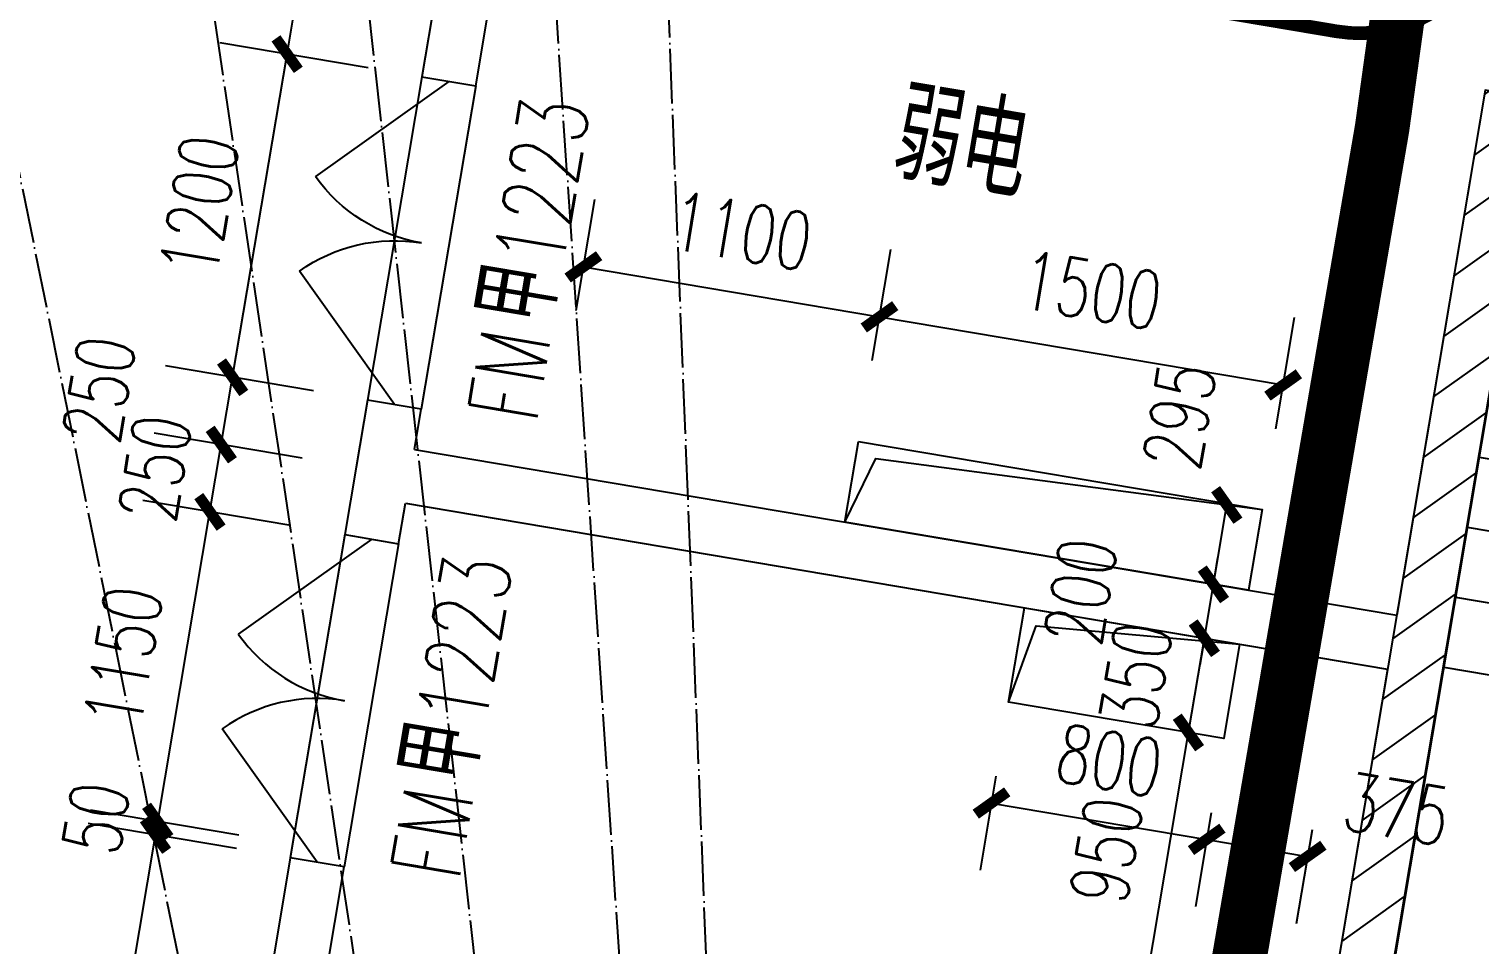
# Model space of a CAD drawing. Extents: x -936 to 12807311, y 101 to 1511157.
# Drawn here: x 12294855 to 12300171, y 1186964 to 1190318 of the extents above; entities that cross this region are included whole.
import ezdxf

# ---------------------------------------------------------------- set-up
doc = ezdxf.new("R2010")
doc.units = 0
doc.header["$LTSCALE"] = 1000
doc.header["$MEASUREMENT"] = 0
for name, pattern in [('PX-PLAN-F2-T3$0$DASHED', [0.75, 0.5, -0.25]), ('PX-PLAN-F2-T3$0$DOTE', [2.42, 2, -0.2, 0.02, -0.2]), ('PX-PLAN-F2-T3$0$S-1-AXIS$0$CENTER', [50.8, 31.75, -6.35, 6.35, -6.35]), ('PX-PLAN-F2-T3$0$X-01-10-01$0$DASHED', [0.75, 0.5, -0.25])]:
    doc.linetypes.add(name, pattern=pattern)
doc.layers.add('PX-GLAZ-F2$0$PX-GLAZ-F2$0$PX-GLAZ-F2$0$板边线', color=36, linetype='Continuous', lineweight=30)
for name, color, linetype in [('PX-GLAZ-F2$0$绿化', 3, 'Continuous'), ('PX-PLAN-F2-T3$0$DOOR_FIRE', 4, 'Continuous'), ('PX-PLAN-F2-T3$0$DOOR_FIRE_TEXT', 7, 'Continuous'), ('PX-PLAN-F2-T3$0$FIRE', 1, 'PX-PLAN-F2-T3$0$DASHED'), ('PX-PLAN-F2-T3$0$HOLE', 2, 'Continuous'), ('PX-PLAN-F2-T3$0$NS-Stair-01', 3, 'Continuous'), ('PX-PLAN-F2-T3$0$NS-Stair-Arrow-01', 2, 'Continuous'), ('PX-PLAN-F2-T3$0$PUB_DIM', 3, 'Continuous'), ('PX-PLAN-F2-T3$0$PUB_TEXT', 7, 'Continuous'), ('PX-PLAN-F2-T3$0$S-1-AXIS$0$0S-AXIS', 1, 'PX-PLAN-F2-T3$0$S-1-AXIS$0$CENTER'), ('PX-PLAN-F2-T3$0$WALL', 9, 'Continuous'), ('PX-PLAN-F2-T3$0$WINDOW', 4, 'Continuous'), ('PX-PLAN-F2-T3$0$X-01-10-01$0$A-SYMB-BUBB', 3, 'PX-PLAN-F2-T3$0$X-01-10-01$0$DASHED'), ('PX-PLAN-F2-T3$0$X-01-10-01$0$A-SYMB-VOID', 35, 'Continuous'), ('PX-PLAN-F2-T3$0$防火墙填充', 1, 'Continuous')]:
    doc.layers.add(name, color=color, linetype=linetype)
doc.styles.add('PX-PLAN-F2-T3$0$_TCH_DIM_T3', font='SIMPLEX', dxfattribs={"width": 0.705882, "bigfont": 'GBCBIG'})
doc.styles.add('PX-PLAN-F2-T3$0$_TCH_WINDOW', font='SIMPLEX', dxfattribs={"height": 3.5, "bigfont": 'GBCBIG'})
doc.styles.add('PX-PLAN-F2-T3$0$Standard', font='gbenor.shx', dxfattribs={"bigfont": 'gbcbig.shx'})
doc.dimstyles.new('PX-PLAN-F2-T3$0$_TCH_ARCH&&100', dxfattribs={"dimtxt": 212.5, "dimasz": 100, "dimexe": 250, "dimexo": 300, "dimgap": 118.75, "dimtad": 1, "dimdec": 0, "dimzin": 0, "dimdsep": 46, "dimtxsty": 'PX-PLAN-F2-T3$0$_TCH_DIM_T3', "dimblk": 'PX-PLAN-F2-T3$0$_ArchTick', "dimcen": 0.09, "dimclrd": 1, "dimclre": 1, "dimclrt": 4, "dimazin": 2, "dimtfac": 1, "dimtdec": 0, "dimtix": 1, "dimtmove": 2, "dimatfit": 3, "dimfxl": 0, "dimtolj": 1, "dimtzin": 0, "dimarcsym": 0})
doc.dimstyles.new('PX-PLAN-F2-T3$0$STANDARD', dxfattribs={"dimscale": 100, "dimtxt": 3.5, "dimasz": 1, "dimexe": 2.5, "dimexo": 3, "dimgap": 1.5, "dimtad": 1, "dimdec": 0, "dimzin": 0, "dimdsep": 46, "dimtxsty": 'PX-PLAN-F2-T3$0$Standard', "dimblk": 'PX-PLAN-F2-T3$0$_ArchTick', "dimcen": 0.09, "dimadec": 0, "dimazin": 0, "dimtfac": 1, "dimtdec": 0, "dimtix": 1, "dimtmove": 2, "dimatfit": 3, "dimfxl": 0, "dimtolj": 1, "dimtzin": 0, "dimarcsym": 0})

# ---------------------------------------------------------------- blocks, each defined once
blk = doc.blocks.new('PX-PLAN-F2-T3$0$fhtc')
at = {"layer": 'PX-PLAN-F2-T3$0$防火墙填充'}
h = blk.add_hatch(dxfattribs=at)
h.set_pattern_fill('ANSI31', color=256, scale=100, angle=9.5764)
h.set_pattern_definition([(45.03163, (-14162.63, -11706.4), (-112.31516, 112.1912), [])])
h.paths.add_polyline_path([(-23911.4, -39456.4), (-23711.4, -39456.4), (-23711.4, -35206.4), (-23911.4, -35206.4)])
h.paths.add_polyline_path([(-23910.9, -40206.4), (-23711.4, -40206.4), (-23711.4, -46415.2), (-23910.9, -46415.2)])
h.paths.add_polyline_path([(-5511.4, -33006.4), (-5311.4, -33006.4), (-5311.4, -46415.2), (-5511.4, -46415.2)])
h.paths.add_polyline_path([(-14711.4, -23306.4), (-14711.4, -23506.4), (-19811.5, -23506.4), (-19811.5, -21006.4), (-24461.4, -21006.4), (-24461.4, -20806.4), (-19611.5, -20806.4), (-19611.5, -23306.4)])
h.paths.add_polyline_path([(-24461.4, -25706.4), (-24261.4, -25706.4), (-24261.4, -21756.4), (-24461.4, -21756.4)])
h.paths.add_polyline_path([(-23911, -34456.4), (-23711.4, -34456.4), (-23711.6, -26456.4), (-23911.2, -26456.4)])
at = {"layer": 'PX-PLAN-F2-T3$0$防火墙填充', "elevation": 0}
blk.add_lwpolyline([(-23911, -34456.4), (-23711.4, -34456.4), (-23711.6, -26456.4), (-23911.2, -26456.4)], close=True, dxfattribs=at)
blk = doc.blocks.new('PX-PLAN-F2-T3$0$_ArchTick')
at = {"color": 0, "linetype": 'ByBlock', "const_width": 0.4}
blk.add_lwpolyline([(-0.5, -0.5), (0.5, 0.5)], dxfattribs=at)
blk = doc.blocks.new('PX-PLAN-F2-T3$0$$DorLib2D$00000116')
at = {"color": 0}
for p, q in [((-0.5, 0), (-0.1464, 0.3536)), ((0.5, 0), (0.1464, 0.3536))]:
    blk.add_line(p, q, dxfattribs=at)
for centre, start, end in [((-0.5, 0), 0, 45), ((0.5, 0), 135, 180)]:
    blk.add_arc(centre, 0.5, start, end, dxfattribs=at)
blk = doc.blocks.new('*D1252')
at = {"layer": 'Defpoints', "color": 0, "transparency": 16777216}
for p in [(12295318.3, 1187366.2), (12295910.8, 1187266.2), (12295486.6, 1184751.8)]:
    blk.add_point(p, dxfattribs=at)
at = {"layer": 'PX-PLAN-F2-T3$0$PUB_DIM', "color": 1, "lineweight": -2, "transparency": 16777216}
for p, q in [((12294894.1, 1184851.8), (12295318.3, 1187366.2)), ((12295615, 1187316.2), (12295071.8, 1187407.8)), ((12295190.8, 1184801.7), (12294647.6, 1184893.3))]:
    blk.add_line(p, q, dxfattribs=at)
at = {"layer": 'PX-PLAN-F2-T3$0$PUB_DIM', "color": 1, "lineweight": -2, "transparency": 16777216, "xscale": 100, "yscale": 100, "zscale": 100}
for p, rotation in [((12295318.3, 1187366.2), 80.42361583664959), ((12294894.1, 1184851.8), 260.4236158366496)]:
    blk.add_blockref('PX-PLAN-F2-T3$0$_ArchTick', p, dxfattribs=dict(at, rotation=rotation))
at = {"layer": 'PX-PLAN-F2-T3$0$PUB_DIM', "color": 4, "transparency": 16777216, "insert": (12294884.3, 1186146.4), "char_height": 212.5, "attachment_point": 5, "rotation": 80.4236, "style": 'PX-PLAN-F2-T3$0$_TCH_DIM_T3'}
blk.add_mtext('\\A1;2550', dxfattribs=at)
blk = doc.blocks.new('*D1253')
at = {"layer": 'Defpoints', "color": 0, "transparency": 16777216}
for p in [(12295326.6, 1187415.5), (12295919.2, 1187315.6), (12295910.8, 1187266.2)]:
    blk.add_point(p, dxfattribs=at)
at = {"layer": 'PX-PLAN-F2-T3$0$PUB_DIM', "color": 1, "lineweight": -2, "transparency": 16777216}
for p, q in [((12295623.3, 1187365.5), (12295080.1, 1187457.1)), ((12295318.3, 1187366.2), (12295326.6, 1187415.5)), ((12295615, 1187316.2), (12295071.8, 1187407.8))]:
    blk.add_line(p, q, dxfattribs=at)
at = {"layer": 'PX-PLAN-F2-T3$0$PUB_DIM', "color": 1, "lineweight": -2, "transparency": 16777216, "xscale": 100, "yscale": 100, "zscale": 100}
for p, rotation in [((12295326.6, 1187415.5), 80.42361583634235), ((12295318.3, 1187366.2), 260.4236158363423)]:
    blk.add_blockref('PX-PLAN-F2-T3$0$_ArchTick', p, dxfattribs=dict(at, rotation=rotation))
at = {"layer": 'PX-PLAN-F2-T3$0$PUB_DIM', "color": 4, "transparency": 16777216, "insert": (12295100.6, 1187428.3), "char_height": 212.5, "attachment_point": 5, "rotation": 80.4236, "style": 'PX-PLAN-F2-T3$0$_TCH_DIM_T3'}
blk.add_mtext('\\A1;50', dxfattribs=at)
blk = doc.blocks.new('*D1254')
at = {"layer": 'Defpoints', "color": 0, "transparency": 16777216}
for p in [(12295517.9, 1188549.5), (12296110.5, 1188449.5), (12295919.2, 1187315.6)]:
    blk.add_point(p, dxfattribs=at)
at = {"layer": 'PX-PLAN-F2-T3$0$PUB_DIM', "color": 1, "lineweight": -2, "transparency": 16777216}
for p, q in [((12295814.7, 1188499.4), (12295271.4, 1188591.1)), ((12295326.6, 1187415.5), (12295517.9, 1188549.5)), ((12295623.3, 1187365.5), (12295080.1, 1187457.1))]:
    blk.add_line(p, q, dxfattribs=at)
at = {"layer": 'PX-PLAN-F2-T3$0$PUB_DIM', "color": 1, "lineweight": -2, "transparency": 16777216, "xscale": 100, "yscale": 100, "zscale": 100}
for p, rotation in [((12295517.9, 1188549.5), 80.423615836619), ((12295326.6, 1187415.5), 260.423615836619)]:
    blk.add_blockref('PX-PLAN-F2-T3$0$_ArchTick', p, dxfattribs=dict(at, rotation=rotation))
at = {"layer": 'PX-PLAN-F2-T3$0$PUB_DIM', "color": 4, "transparency": 16777216, "insert": (12295200.4, 1188019.9), "char_height": 212.5, "attachment_point": 5, "rotation": 80.4236, "style": 'PX-PLAN-F2-T3$0$_TCH_DIM_T3'}
blk.add_mtext('\\A1;1150', dxfattribs=at)
blk = doc.blocks.new('*D1255')
at = {"layer": 'Defpoints', "color": 0, "transparency": 16777216}
for p in [(12295559.5, 1188796), (12296152.1, 1188696), (12296110.5, 1188449.5)]:
    blk.add_point(p, dxfattribs=at)
at = {"layer": 'PX-PLAN-F2-T3$0$PUB_DIM', "color": 1, "lineweight": -2, "transparency": 16777216}
for p, q in [((12295856.3, 1188746), (12295313, 1188837.6)), ((12295517.9, 1188549.5), (12295559.5, 1188796)), ((12295814.7, 1188499.4), (12295271.4, 1188591.1))]:
    blk.add_line(p, q, dxfattribs=at)
at = {"layer": 'PX-PLAN-F2-T3$0$PUB_DIM', "color": 1, "lineweight": -2, "transparency": 16777216, "xscale": 100, "yscale": 100, "zscale": 100}
for p, rotation in [((12295559.5, 1188796), 80.42361583698877), ((12295517.9, 1188549.5), 260.4236158369887)]:
    blk.add_blockref('PX-PLAN-F2-T3$0$_ArchTick', p, dxfattribs=dict(at, rotation=rotation))
at = {"layer": 'PX-PLAN-F2-T3$0$PUB_DIM', "color": 4, "transparency": 16777216, "insert": (12295316.9, 1188710.2), "char_height": 212.5, "attachment_point": 5, "rotation": 80.4236, "style": 'PX-PLAN-F2-T3$0$_TCH_DIM_T3'}
blk.add_mtext('\\A1;250', dxfattribs=at)
blk = doc.blocks.new('*D1256')
at = {"layer": 'Defpoints', "color": 0, "transparency": 16777216}
for p in [(12295601.1, 1189042.5), (12296193.7, 1188942.6), (12296152.1, 1188696)]:
    blk.add_point(p, dxfattribs=at)
at = {"layer": 'PX-PLAN-F2-T3$0$PUB_DIM', "color": 1, "lineweight": -2, "transparency": 16777216}
for p, q in [((12295897.8, 1188992.5), (12295354.6, 1189084.1)), ((12295559.5, 1188796), (12295601.1, 1189042.5)), ((12295856.3, 1188746), (12295313, 1188837.6))]:
    blk.add_line(p, q, dxfattribs=at)
at = {"layer": 'PX-PLAN-F2-T3$0$PUB_DIM', "color": 1, "lineweight": -2, "transparency": 16777216, "xscale": 100, "yscale": 100, "zscale": 100}
for p, rotation in [((12295601.1, 1189042.5), 80.42361583646806), ((12295559.5, 1188796), 260.4236158364681)]:
    blk.add_blockref('PX-PLAN-F2-T3$0$_ArchTick', p, dxfattribs=dict(at, rotation=rotation))
at = {"layer": 'PX-PLAN-F2-T3$0$PUB_DIM', "color": 4, "transparency": 16777216, "insert": (12295111.9, 1188998.3), "char_height": 212.5, "attachment_point": 5, "rotation": 80.4236, "style": 'PX-PLAN-F2-T3$0$_TCH_DIM_T3'}
blk.add_mtext('\\A1;250', dxfattribs=at)
blk = doc.blocks.new('*D1257')
at = {"layer": 'Defpoints', "color": 0, "transparency": 16777216}
for p in [(12295800.7, 1190225.8), (12296393.3, 1190125.8), (12296193.7, 1188942.6)]:
    blk.add_point(p, dxfattribs=at)
at = {"layer": 'PX-PLAN-F2-T3$0$PUB_DIM', "color": 1, "lineweight": -2, "transparency": 16777216}
for p, q in [((12296097.5, 1190175.7), (12295554.2, 1190267.4)), ((12295601.1, 1189042.5), (12295800.7, 1190225.8)), ((12295897.8, 1188992.5), (12295354.6, 1189084.1))]:
    blk.add_line(p, q, dxfattribs=at)
at = {"layer": 'PX-PLAN-F2-T3$0$PUB_DIM', "color": 1, "lineweight": -2, "transparency": 16777216, "xscale": 100, "yscale": 100, "zscale": 100}
for p, rotation in [((12295800.7, 1190225.8), 80.42361583663914), ((12295601.1, 1189042.5), 260.4236158366391)]:
    blk.add_blockref('PX-PLAN-F2-T3$0$_ArchTick', p, dxfattribs=dict(at, rotation=rotation))
at = {"layer": 'PX-PLAN-F2-T3$0$PUB_DIM', "color": 4, "transparency": 16777216, "insert": (12295479.1, 1189671.6), "char_height": 212.5, "attachment_point": 5, "rotation": 80.4236, "style": 'PX-PLAN-F2-T3$0$_TCH_DIM_T3'}
blk.add_mtext('\\A1;1200', dxfattribs=at)
blk = doc.blocks.new('*D1258')
at = {"layer": 'Defpoints', "color": 0, "transparency": 16777216}
for p in [(12295979.6, 1191285.8), (12296572.1, 1191185.9), (12296393.3, 1190125.8)]:
    blk.add_point(p, dxfattribs=at)
at = {"layer": 'PX-PLAN-F2-T3$0$PUB_DIM', "color": 1, "lineweight": -2, "transparency": 16777216}
for p, q in [((12296276.3, 1191235.8), (12295733.1, 1191327.4)), ((12295800.7, 1190225.8), (12295979.6, 1191285.8)), ((12296097.5, 1190175.7), (12295554.2, 1190267.4))]:
    blk.add_line(p, q, dxfattribs=at)
at = {"layer": 'PX-PLAN-F2-T3$0$PUB_DIM', "color": 1, "lineweight": -2, "transparency": 16777216, "xscale": 100, "yscale": 100, "zscale": 100}
for p, rotation in [((12295979.6, 1191285.8), 80.4236158366424), ((12295800.7, 1190225.8), 260.4236158366424)]:
    blk.add_blockref('PX-PLAN-F2-T3$0$_ArchTick', p, dxfattribs=dict(at, rotation=rotation))
at = {"layer": 'PX-PLAN-F2-T3$0$PUB_DIM', "color": 4, "transparency": 16777216, "insert": (12295668.3, 1190793.3), "char_height": 212.5, "attachment_point": 5, "rotation": 80.4236, "style": 'PX-PLAN-F2-T3$0$_TCH_DIM_T3'}
blk.add_mtext('\\A1;1075', dxfattribs=at)
blk = doc.blocks.new('*D1620')
at = {"layer": 'Defpoints', "color": 0, "transparency": 16777216}
for p in [(12298448, 1187876.9), (12299236.6, 1187743.9), (12299170.2, 1187350.3)]:
    blk.add_point(p, dxfattribs=at)
at = {"layer": 'PX-PLAN-F2-T3$0$PUB_DIM', "color": 1, "lineweight": -2, "transparency": 16777216}
for p, q in [((12298398.1, 1187581.1), (12298340, 1187236.9)), ((12298381.6, 1187483.4), (12299170.2, 1187350.3)), ((12299186.7, 1187448), (12299128.6, 1187103.8))]:
    blk.add_line(p, q, dxfattribs=at)
at = {"layer": 'PX-PLAN-F2-T3$0$PUB_DIM', "color": 1, "lineweight": -2, "transparency": 16777216, "xscale": 100, "yscale": 100, "zscale": 100}
for p, rotation in [((12298381.6, 1187483.4), 170.423616036082), ((12299170.2, 1187350.3), 350.423616036082)]:
    blk.add_blockref('PX-PLAN-F2-T3$0$_ArchTick', p, dxfattribs=dict(at, rotation=rotation))
at = {"layer": 'PX-PLAN-F2-T3$0$PUB_DIM', "color": 4, "transparency": 16777216, "insert": (12298813.4, 1187638.7), "char_height": 212.5, "attachment_point": 5, "rotation": 350.4236, "style": 'PX-PLAN-F2-T3$0$_TCH_DIM_T3'}
blk.add_mtext('\\A1;800', dxfattribs=at)
blk = doc.blocks.new('*D1621')
at = {"layer": 'Defpoints', "color": 0, "transparency": 16777216}
for p in [(12299236.6, 1187743.9), (12299606.4, 1187681.5), (12299540, 1187287.9)]:
    blk.add_point(p, dxfattribs=at)
at = {"layer": 'PX-PLAN-F2-T3$0$PUB_DIM', "color": 1, "lineweight": -2, "transparency": 16777216}
for p, q in [((12299186.7, 1187448), (12299128.6, 1187103.8)), ((12299556.5, 1187385.7), (12299498.4, 1187041.4)), ((12299170.2, 1187350.3), (12299540, 1187287.9))]:
    blk.add_line(p, q, dxfattribs=at)
at = {"layer": 'PX-PLAN-F2-T3$0$PUB_DIM', "color": 1, "lineweight": -2, "transparency": 16777216, "xscale": 100, "yscale": 100, "zscale": 100}
for p, rotation in [((12299170.2, 1187350.3), 170.4236160360745), ((12299540, 1187287.9), 350.4236160360745)]:
    blk.add_blockref('PX-PLAN-F2-T3$0$_ArchTick', p, dxfattribs=dict(at, rotation=rotation))
at = {"layer": 'PX-PLAN-F2-T3$0$PUB_DIM', "color": 4, "transparency": 16777216, "insert": (12299866.2, 1187461.1), "char_height": 212.5, "attachment_point": 5, "rotation": 350.4236, "style": 'PX-PLAN-F2-T3$0$_TCH_DIM_T3'}
blk.add_mtext('\\A1;375', dxfattribs=at)
blk = doc.blocks.new('*D1624')
at = {"layer": 'Defpoints', "color": 0, "transparency": 16777216}
for p in [(12299094.8, 1187743.1), (12299103.2, 1187741.7), (12298936.7, 1186806.4)]:
    blk.add_point(p, dxfattribs=at)
at = {"layer": 'PX-PLAN-F2-T3$0$PUB_DIM', "color": 1, "lineweight": -2, "transparency": 16777216}
for p, q in [((12298945.2, 1186805), (12299103.2, 1187741.7)), ((12299390.6, 1187693.2), (12299349.8, 1187700.1)), ((12299232.6, 1186756.5), (12299191.7, 1186763.4))]:
    blk.add_line(p, q, dxfattribs=at)
at = {"layer": 'PX-PLAN-F2-T3$0$PUB_DIM', "color": 1, "lineweight": -2, "transparency": 16777216, "xscale": 100, "yscale": 100, "zscale": 100}
for p, rotation in [((12299103.2, 1187741.7), 80.42361603621681), ((12298945.2, 1186805), 260.4236160362169)]:
    blk.add_blockref('PX-PLAN-F2-T3$0$_ArchTick', p, dxfattribs=dict(at, rotation=rotation))
at = {"layer": 'PX-PLAN-F2-T3$0$PUB_DIM', "color": 4, "transparency": 16777216, "insert": (12298802.4, 1187310.8), "char_height": 212.5, "attachment_point": 5, "rotation": 80.4236, "style": 'PX-PLAN-F2-T3$0$_TCH_DIM_T3'}
blk.add_mtext('\\A1;950', dxfattribs=at)
blk = doc.blocks.new('*D1625')
at = {"layer": 'Defpoints', "color": 0, "transparency": 16777216}
for p in [(12299153, 1188088.3), (12299161.5, 1188086.9), (12299094.8, 1187743.1)]:
    blk.add_point(p, dxfattribs=at)
at = {"layer": 'PX-PLAN-F2-T3$0$PUB_DIM', "color": 1, "lineweight": -2, "transparency": 16777216}
for p, q in [((12299103.2, 1187741.7), (12299161.5, 1188086.9)), ((12299448.8, 1188038.4), (12299408, 1188045.3)), ((12299390.6, 1187693.2), (12299349.8, 1187700.1))]:
    blk.add_line(p, q, dxfattribs=at)
at = {"layer": 'PX-PLAN-F2-T3$0$PUB_DIM', "color": 1, "lineweight": -2, "transparency": 16777216, "xscale": 100, "yscale": 100, "zscale": 100}
for p, rotation in [((12299161.5, 1188086.9), 80.42361603612295), ((12299103.2, 1187741.7), 260.423616036123)]:
    blk.add_blockref('PX-PLAN-F2-T3$0$_ArchTick', p, dxfattribs=dict(at, rotation=rotation))
at = {"layer": 'PX-PLAN-F2-T3$0$PUB_DIM', "color": 4, "transparency": 16777216, "insert": (12298910.5, 1187951.7), "char_height": 212.5, "attachment_point": 5, "rotation": 80.4236, "style": 'PX-PLAN-F2-T3$0$_TCH_DIM_T3'}
blk.add_mtext('\\A1;350', dxfattribs=at)
blk = doc.blocks.new('*D1626')
at = {"layer": 'Defpoints', "color": 0, "transparency": 16777216}
for p in [(12299186.3, 1188285.5), (12299194.8, 1188284.1), (12299153, 1188088.3)]:
    blk.add_point(p, dxfattribs=at)
at = {"layer": 'PX-PLAN-F2-T3$0$PUB_DIM', "color": 1, "lineweight": -2, "transparency": 16777216}
for p, q in [((12299194.8, 1188284.1), (12299211.4, 1188382.7)), ((12299161.5, 1188086.9), (12299194.8, 1188284.1)), ((12299482.1, 1188235.6), (12299441.3, 1188242.5)), ((12299161.5, 1188086.9), (12299144.8, 1187988.3)), ((12299448.8, 1188038.4), (12299408, 1188045.3))]:
    blk.add_line(p, q, dxfattribs=at)
at = {"layer": 'PX-PLAN-F2-T3$0$PUB_DIM', "color": 1, "lineweight": -2, "transparency": 16777216, "xscale": 100, "yscale": 100, "zscale": 100}
for p, rotation in [((12299194.8, 1188284.1), 260.4236160362319), ((12299161.5, 1188086.9), 80.42361603623188)]:
    blk.add_blockref('PX-PLAN-F2-T3$0$_ArchTick', p, dxfattribs=dict(at, rotation=rotation))
at = {"layer": 'PX-PLAN-F2-T3$0$PUB_DIM', "color": 4, "transparency": 16777216, "insert": (12298708.7, 1188258.5), "char_height": 212.5, "attachment_point": 5, "rotation": 80.4236, "style": 'PX-PLAN-F2-T3$0$_TCH_DIM_T3'}
blk.add_mtext('\\A1;200', dxfattribs=at)
blk = doc.blocks.new('*D1627')
at = {"layer": 'Defpoints', "color": 0, "transparency": 16777216}
for p in [(12299235.4, 1188576.4), (12299243.8, 1188574.9), (12299186.3, 1188285.5)]:
    blk.add_point(p, dxfattribs=at)
at = {"layer": 'PX-PLAN-F2-T3$0$PUB_DIM', "color": 1, "lineweight": -2, "transparency": 16777216}
for p, q in [((12299194.8, 1188284.1), (12299243.8, 1188574.9)), ((12299531.2, 1188526.5), (12299490.3, 1188533.4)), ((12299482.1, 1188235.6), (12299441.3, 1188242.5))]:
    blk.add_line(p, q, dxfattribs=at)
at = {"layer": 'PX-PLAN-F2-T3$0$PUB_DIM', "color": 1, "lineweight": -2, "transparency": 16777216, "xscale": 100, "yscale": 100, "zscale": 100}
for p, rotation in [((12299243.8, 1188574.9), 80.42361603612841), ((12299194.8, 1188284.1), 260.4236160361284)]:
    blk.add_blockref('PX-PLAN-F2-T3$0$_ArchTick', p, dxfattribs=dict(at, rotation=rotation))
at = {"layer": 'PX-PLAN-F2-T3$0$PUB_DIM', "color": 4, "transparency": 16777216, "insert": (12299070.7, 1188901.2), "char_height": 212.5, "attachment_point": 5, "rotation": 80.4236, "style": 'PX-PLAN-F2-T3$0$_TCH_DIM_T3'}
blk.add_mtext('\\A1;295', dxfattribs=at)
blk = doc.blocks.new('*D1628')
at = {"layer": 'Defpoints', "color": 0, "transparency": 16777216}
for p in [(12297971.2, 1189263.8), (12296809.3, 1188990.8), (12297894.3, 1188807.8)]:
    blk.add_point(p, dxfattribs=at)
at = {"layer": 'PX-PLAN-F2-T3$0$PUB_DIM', "color": 1, "lineweight": -2, "transparency": 16777216}
for p, q in [((12296859.2, 1189286.6), (12296927.8, 1189693.3)), ((12297944.2, 1189103.6), (12298012.8, 1189510.3)), ((12296886.2, 1189446.8), (12297971.2, 1189263.8))]:
    blk.add_line(p, q, dxfattribs=at)
at = {"layer": 'PX-PLAN-F2-T3$0$PUB_DIM', "color": 1, "lineweight": -2, "transparency": 16777216, "xscale": 100, "yscale": 100, "zscale": 100}
for p, rotation in [((12296886.2, 1189446.8), 170.4236160360695), ((12297971.2, 1189263.8), 350.4236160360695)]:
    blk.add_blockref('PX-PLAN-F2-T3$0$_ArchTick', p, dxfattribs=dict(at, rotation=rotation))
at = {"layer": 'PX-PLAN-F2-T3$0$PUB_DIM', "color": 4, "transparency": 16777216, "insert": (12297466.2, 1189577.2), "char_height": 212.5, "attachment_point": 5, "rotation": 350.4236, "style": 'PX-PLAN-F2-T3$0$_TCH_DIM_T3'}
blk.add_mtext('\\A1;1100', dxfattribs=at)
blk = doc.blocks.new('*D1629')
at = {"layer": 'Defpoints', "color": 0, "transparency": 16777216}
for p in [(12299450.3, 1189014.2), (12297894.3, 1188807.8), (12299373.4, 1188558.2)]:
    blk.add_point(p, dxfattribs=at)
at = {"layer": 'PX-PLAN-F2-T3$0$PUB_DIM', "color": 1, "lineweight": -2, "transparency": 16777216}
for p, q in [((12297944.2, 1189103.6), (12298012.8, 1189510.3)), ((12297971.2, 1189263.8), (12299450.3, 1189014.2)), ((12299423.3, 1188854), (12299491.9, 1189260.7))]:
    blk.add_line(p, q, dxfattribs=at)
at = {"layer": 'PX-PLAN-F2-T3$0$PUB_DIM', "color": 1, "lineweight": -2, "transparency": 16777216, "xscale": 100, "yscale": 100, "zscale": 100}
for p, rotation in [((12297971.2, 1189263.8), 170.4236160360732), ((12299450.3, 1189014.2), 350.4236160360732)]:
    blk.add_blockref('PX-PLAN-F2-T3$0$_ArchTick', p, dxfattribs=dict(at, rotation=rotation))
at = {"layer": 'PX-PLAN-F2-T3$0$PUB_DIM', "color": 4, "transparency": 16777216, "insert": (12298748.2, 1189360.9), "char_height": 212.5, "attachment_point": 5, "rotation": 350.4236, "style": 'PX-PLAN-F2-T3$0$_TCH_DIM_T3'}
blk.add_mtext('\\A1;1500', dxfattribs=at)
blk = doc.blocks.new('PX-GLAZ-F2')
at = {"layer": 'PX-GLAZ-F2$0$绿化', "ltscale": 100}
h = blk.add_hatch(dxfattribs=at)
h.set_pattern_fill('CROSS', color=256, scale=200)
h.set_pattern_definition([(0, (0, 0), (317.5, 317.5), [158.75, -476.25]), (90, (79.38, -79.38), (-317.5, 317.5), [158.75, -476.25])])
edge = h.paths.add_edge_path()
edge.add_spline(control_points=[(12248706, 1227659.1), (12249131.2, 1228506.9), (12249645.7, 1229303.6), (12250243.3, 1230039.9)], knot_values=[0, 0, 0, 0, 0.216924, 0.216924, 0.216924, 0.216924], weights=[1, 0.996083, 0.996083, 1], degree=3, periodic=0)
edge.add_spline(control_points=[(12250243.3, 1230039.9), (12252309.9, 1232880.9), (12254376.5, 1235721.8), (12256443.1, 1238562.8)], knot_values=[0.216924, 0.216924, 0.216924, 0.216924, 1.216924, 1.216924, 1.216924, 1.216924], weights=[1, 1, 1, 1], degree=3, periodic=0)
edge.add_spline(control_points=[(12256443.1, 1238562.8), (12256855.1, 1239129.1), (12257479, 1239447.2), (12258179.2, 1239448.1)], knot_values=[1.216924, 1.216924, 1.216924, 1.216924, 2.157612, 2.157612, 2.157612, 2.157612], weights=[1, 0.927608, 0.927608, 1], degree=3, periodic=0)
edge.add_spline(control_points=[(12258179.2, 1239448.1), (12258879.5, 1239448.9), (12259504.2, 1239132.3), (12259917.5, 1238567)], knot_values=[2.157612, 2.157612, 2.157612, 2.157612, 3.098299, 3.098299, 3.098299, 3.098299], weights=[1, 0.927608, 0.927608, 1], degree=3, periodic=0)
edge.add_spline(control_points=[(12259917.5, 1238567), (12260548, 1237710.5), (12261178.5, 1236854), (12261808.9, 1235997.5)], knot_values=[3.098299, 3.098299, 3.098299, 3.098299, 4.098299, 4.098299, 4.098299, 4.098299], weights=[1, 1, 1, 1], degree=3, periodic=0)
edge.add_spline(control_points=[(12261808.9, 1235997.5), (12263521.2, 1233671.3), (12265804.9, 1231902.8), (12268485.4, 1230826.9)], knot_values=[4.098299, 4.098299, 4.098299, 4.098299, 4.652859, 4.652859, 4.652859, 4.652859], weights=[1, 0.974536, 0.974536, 1], degree=3, periodic=0)
edge.add_spline(control_points=[(12268485.4, 1230826.9), (12268662.4, 1231007.2), (12268731.6, 1231250.2), (12268676.3, 1231496.7)], knot_values=[4.652859, 4.652859, 4.652859, 4.652859, 5.649853, 5.649853, 5.649853, 5.649853], weights=[1, 0.918868, 0.918868, 1], degree=3, periodic=0)
edge.add_spline(control_points=[(12268676.3, 1231496.7), (12268617.1, 1231738.6), (12268468.8, 1231938.7), (12268254.4, 1232065.5)], knot_values=[5.649853, 5.649853, 5.649853, 5.649853, 6.446513, 6.446513, 6.446513, 6.446513], weights=[1, 0.947807, 0.947807, 1], degree=3, periodic=0)
edge.add_spline(control_points=[(12268254.4, 1232065.5), (12267103.1, 1232776.1), (12266083.6, 1233665.5), (12265223.4, 1234709.7)], knot_values=[6.446513, 6.446513, 6.446513, 6.446513, 6.775264, 6.775264, 6.775264, 6.775264], weights=[1, 0.991014, 0.991014, 1], degree=3, periodic=0)
edge.add_spline(control_points=[(12265223.4, 1234709.7), (12264096, 1236051.5), (12262129.6, 1238391.9), (12260372, 1242231), (12256480.6, 1243543.3), (12252849.4, 1241495), (12250340.6, 1238037), (12248070.6, 1234565), (12247519.7, 1230670.2), (12248353, 1228555.3), (12248706, 1227659.1)], knot_values=[6.775264, 6.775264, 6.775264, 6.775264, 5292.874969, 9226.385284, 12034.29998, 16515.783225, 20509.83686, 24941.222035, 28831.152857, 31691.101626, 31691.101626, 31691.101626, 31691.101626], weights=[1, 1, 1, 1, 1, 1, 1, 1, 1, 1, 1], degree=3, periodic=0)
edge = h.paths.add_edge_path()
edge.add_line((12350572.1, 1250171.9), (12345847.5, 1250548.3))
edge.add_line((12345847.5, 1250548.3), (12342141.8, 1229321))
edge.add_arc((12336175.4, 1230692.1), 6121.9, 302.60421, 347.05847, ccw=False)
edge.add_arc((12345389.7, 1216855.3), 10503.8, 124.27677, 148.99986)
edge.add_arc((12344287.8, 1217517.4), 9218.3, 148.99986, 195.78563)
edge.add_arc((12226671.4, 1184267.2), 113007.7, 14.3349, 15.785626, ccw=False)
edge.add_arc((12324166, 1209181.5), 12380.1, -17.80782, 14.3349, ccw=False)
edge.add_line((12335952.9, 1205395.4), (12334257.7, 1200117.8))
edge.add_arc((12334246.6, 1197712), 2405.9, 11.2751, 89.7357, ccw=False)
edge.add_arc((12335021.7, 1197866.5), 1615.6, -9.5628, 11.2751, ccw=False)
edge.add_arc((12318788.1, 1200601.3), 18077.9, 349.66451, 350.43722, ccw=False)
edge.add_line((12336572.7, 1197357.9), (12337158.7, 1197228.4))
edge.add_line((12337158.7, 1197228.4), (12338932.8, 1205257.3))
edge.add_arc((12331756, 1206843.1), 7350, 347.53975, 385.14259)
edge.add_line((12338409.6, 1209966), (12337135.1, 1212681.5))
edge.add_arc((12343155, 1215506.9), 6650, 136.3842, 205.14259, ccw=False)
edge.add_line((12338340.5, 1220094.1), (12341350.4, 1223253.1))
edge.add_arc((12336029.1, 1228323.2), 7350, 316.3842, 350.09754)
edge.add_line((12343269.6, 1227059.2), (12347090.2, 1248944.5))
edge.add_line((12347090.2, 1248944.5), (12351754.6, 1248573))
edge.add_arc((12350316, 1248745.8), 1448.9, 353.1496, 439.8184)
edge = h.paths.add_edge_path()
edge.add_line((12329890.5, 1220636.8), (12332760, 1212631.4))
edge.add_line((12332760, 1212631.4), (12329676.6, 1211775.2))
edge.add_line((12329676.6, 1211775.2), (12331314.6, 1212230))
edge.add_line((12331314.6, 1212230), (12332557.8, 1207752.6))
edge.add_line((12332557.8, 1207752.6), (12330392.5, 1207151.4))
edge.add_arc((12335853.3, 1214426.6), 9096.6, 186.95866, 233.10806, ccw=False)
edge.add_arc((12340898.8, 1215042.4), 14179.5, 162.97302, 186.95866, ccw=False)
edge.add_arc((12329376.2, 1218571.1), 2128.8, 76.0198, 162.973, ccw=False)
edge = h.paths.add_edge_path()
edge.add_spline(control_points=[(12297159.8, 1230058.2), (12297328.4, 1230848.4), (12297611.5, 1232175), (12298661.8, 1234113.7), (12300752.4, 1233643.1), (12302179.5, 1231710.5), (12305502.7, 1231446.7), (12308858, 1230950.4), (12312135.6, 1229259.9), (12315220.2, 1226420), (12318080.9, 1222865.1), (12322418.9, 1219690.6), (12322542.4, 1214282.7), (12320895.5, 1209063.7), (12315723.8, 1207150.9), (12311909, 1207413.1), (12309758.9, 1207758.4), (12309129.1, 1207859.5), (12310995.9, 1207584.2), (12312844.4, 1207963.6), (12314451.8, 1208952), (12317354.8, 1210737), (12318732.3, 1213854), (12318097.8, 1217202.3), (12317569.7, 1221919.1), (12314841.7, 1225803.1), (12310583.9, 1227900.3), (12307035.2, 1229914.1), (12303029.1, 1230689.2), (12298985.3, 1230144.5), (12298893.7, 1229984.7), (12298802.1, 1229824.9), (12298710.5, 1229665.1), (12298697.1, 1229625.6), (12298683.7, 1229586), (12298670.3, 1229546.5), (12298166.8, 1229717.1), (12297663.3, 1229887.7), (12297159.8, 1230058.2)], knot_values=[0, 0, 0, 0, 2509.700408, 4213.359833, 5630.177683, 7984.518911, 11137.817694, 14924.091468, 18297.557361, 21965.658871, 27403.802694, 32175.788926, 37032.380513, 42474.260842, 47438.699166, 52055.119781, 53967.632625, 53967.632625, 53967.632625, 53968.33034, 53968.33034, 53968.33034, 53969.537115, 53969.537115, 53969.537115, 53970.538726, 53970.538726, 53970.538726, 53971.188756, 53971.188756, 53971.188756, 53972.188756, 53972.188756, 53972.188756, 53973.188756, 53973.188756, 53973.188756, 53974.188756, 53974.188756, 53974.188756, 53974.188756], weights=[1, 1, 1, 1, 1, 1, 1, 1, 1, 1, 1, 1, 1, 1, 1, 1, 1, 1, 0.959842, 0.959842, 1, 0.882279, 0.882279, 1, 0.918131, 0.918131, 1, 0.965097, 0.965097, 1, 1, 1, 1, 1, 1, 1, 1, 1, 1], degree=3, periodic=0)
edge = h.paths.add_edge_path()
edge.add_arc((12264417, 1231062), 31784.2, 288.69408, 306.13039)
edge.add_arc((12282712.2, 1205688.8), 536.1, 326.2059, 388.297)
edge.add_arc((12282257.3, 1205342), 1104.7, 32.9548, 44.088)
edge.add_arc((12296904.8, 1178998.3), 30446.8, 117.06634, 124.81688)
edge.add_arc((12270335.2, 1229379), 26995.3, 242.81788, 289.89359, ccw=False)
edge.add_arc((12269712.4, 1219643.1), 18465.3, 214.97876, 230.64533, ccw=False)
edge.add_arc((12280518, 1228316.3), 32304.1, 208.46123, 216.59643, ccw=False)
edge.add_line((12252118.2, 1212921.4), (12251073.7, 1212284.2))
edge.add_arc((12251548.3, 1211765), 703.4, 132.4299, 196.5559)
edge.add_arc((12269478.4, 1221332.5), 21012.7, 207.7011, 284.11957)
edge = h.paths.add_edge_path()
edge.add_arc((12233920.3, 1265851.6), 16144.8, -7.15606, 23.05907, ccw=False)
edge.add_arc((12272144.2, 1259604.6), 22605.3, 169.19974, 186.44518)
edge.add_line((12249681.8, 1257067.1), (12250208.3, 1252638.7))
edge.add_line((12250208.3, 1252638.7), (12250862.7, 1252716.6))
edge.add_arc((12273478.7, 1255109.2), 22742.2, 165.02933, 186.03914, ccw=False)
edge.add_arc((12521635.5, 1188752), 279617.8, 164.395979, 165.029333, ccw=False)
edge.add_arc((12246304.4, 1265646.6), 6249.3, 344.39598, 373.49578)
edge.add_arc((12241392.1, 1264467.7), 11301.1, 13.49578, 45.22187)
edge.add_line((12249352.2, 1272489.7), (12248777.5, 1272176.5))
edge.add_spline(control_points=[(12272311.3, 1185673.5), (12273059.3, 1190105.5), (12273807.4, 1194537.4), (12273916.6, 1195057.1), (12273551.9, 1195443.1), (12273187.2, 1195829.1), (12272662.2, 1195749.5), (12269776.4, 1195164.7), (12266890.5, 1194579.8), (12265653.8, 1194222), (12265338.4, 1192973.8), (12264835.5, 1189992.8), (12264332.5, 1187011.7), (12264187.7, 1185999.1), (12265170.5, 1185715.3), (12268131.7, 1185215.7), (12271092.9, 1184716.1), (12272121.2, 1184661.4), (12272311.3, 1185673.5)], knot_values=[0, 0, 0, 1, 1, 1.964231, 1.964231, 2.928463, 2.928463, 3.928463, 3.928463, 4.970151, 4.970151, 5.970151, 5.970151, 7.401839, 7.401839, 8.401839, 8.401839, 9.840172, 9.840172, 9.840172], weights=[1, 1, 1, 0.886016, 1, 0.886016, 1, 1, 1, 0.867399, 1, 1, 1, 0.75454, 1, 1, 1, 0.752355, 1], degree=2, periodic=0)
at = {"layer": 'PX-GLAZ-F2$0$PX-GLAZ-F2$0$PX-GLAZ-F2$0$板边线', "color": 30}
blk.add_lwpolyline([(12304222, 1178511.6), (12298599.6, 1179460.2), (12300306.5, 1189577), (12305370.3, 1188722.6), (12303996.2, 1180577.9), (12304554.7, 1180483.7)], close=True, dxfattribs=at)
blk = doc.blocks.new('PX-PLAN-F2-T3$0$lt')
at = {"layer": 'PX-PLAN-F2-T3$0$NS-Stair-01'}
for points in [[(192615.7, 11959.8), (192615.9, 1700), (198315.9, 1700)], [(192615.9, 11901.1), (192616.1, 7299)], [(192615.7, 11121.1), (194615.7, 11121.1)], [(192615.7, 10861.1), (194615.7, 10861.1)], [(192615.7, 10601.1), (194615.7, 10601.1)], [(192615.7, 10341.1), (194615.7, 10341.1)]]:
    blk.add_lwpolyline(points, dxfattribs=at)
at = {"layer": 'PX-PLAN-F2-T3$0$NS-Stair-Arrow-01'}
blk.add_leader([(193615.8, 11897.5, -0.5), (193615.9, 2700, -0.5), (198315.9, 2700, -0.5)], dimstyle='PX-PLAN-F2-T3$0$STANDARD', override={"dimasz": 2, "dimgap": 1.5, "dimtad": 0}, dxfattribs=at)
blk = doc.blocks.new('PX-PLAN-F2-T3')
at = {"layer": 'PX-PLAN-F2-T3$0$DOOR_FIRE'}
for p, q in [((12296294.69, 1190142.472), (12296095.056, 1188959.194)), ((12296491.903, 1190109.2), (12296292.269, 1188925.922)), ((12296011.874, 1188466.162), (12295812.24, 1187282.884)), ((12296209.087, 1188432.89), (12296009.453, 1187249.612))]:
    blk.add_line(p, q, dxfattribs=at)
at = {"layer": 'PX-PLAN-F2-T3$0$FIRE', "ltscale": 3, "const_width": 200}
blk.add_lwpolyline([(12322901.354, 1189456.567), (12304840.979, 1192410.262), (12305255.553, 1194867.576), (12300670.437, 1195641.13), (12300251.96, 1193160.729), (12300257.49, 1193159.528), (12299812.877, 1189954.56), (12296401.144, 1170137.147), (12283699.307, 1172280.117, -0.19726637), (12279830.278, 1174687.897), (12276577.213, 1179200.605, -0.2005594), (12275528.028, 1183707.388), (12277777.096, 1197038.089, -0.20914723), (12280256.963, 1200827.387), (12281238.141, 1201468.76, -0.12420417), (12295753.435, 1206168.525), (12294527.793, 1198908.482), (12298176.851, 1198292.941), (12299475.357, 1205989.466), (12334748.086, 1200038.484)], format="xyb", dxfattribs=at)
blk.add_lwpolyline([(12300251.96, 1193160.729), (12300670.437, 1195641.13), (12305255.553, 1194867.576), (12304840.979, 1192410.262), (12322901.354, 1189456.567), (12322901.354, 1189456.567), (12321287.257, 1179889.472), (12317242.643, 1180572.746), (12314957.717, 1167006.405), (12312260.731, 1167462.41), (12302146.004, 1169166.925), (12296400.978, 1170136.187), (12299812.877, 1189954.56), (12300257.49, 1193159.528)], close=True, dxfattribs=at)
at = {"layer": 'PX-PLAN-F2-T3$0$HOLE'}
for points in [[(12304221.768, 1178511.625), (12298601.2, 1179459.891), (12300308.043, 1189576.708), (12305370.151, 1188722.663), (12303996.033, 1180577.975), (12304554.493, 1180483.755)], [(12297894.312, 1188807.756), (12299373.409, 1188558.212), (12299323.5, 1188262.393), (12297844.403, 1188511.936)], [(12298502.227, 1188198.126), (12299290.83, 1188065.078), (12299232.593, 1187719.893), (12298443.99, 1187852.941)]]:
    blk.add_lwpolyline(points, close=True, dxfattribs=at)
at = {"layer": 'PX-PLAN-F2-T3$0$S-1-AXIS$0$0S-AXIS', "linetype": 'PX-PLAN-F2-T3$0$DOTE', "ltscale": 0.1}
for p, q in [((12297809.611, 1175052.759), (12296538.31, 1206945.707)), ((12297809.611, 1175052.759), (12295685.477, 1206900.277, 43.147)), ((12294270.538, 1206774.224, 43.157), (12297809.611, 1175052.759)), ((12293114.868, 1206623.881, 42.73), (12297809.611, 1175052.759)), ((12291462.506, 1206333.594, 2.314), (12297809.611, 1175052.759))]:
    blk.add_line(p, q, dxfattribs=at)
at = {"layer": 'PX-PLAN-F2-T3$0$WALL'}
for p, q in [((12296473.533, 1191202.512), (12296294.69, 1190142.472)), ((12296491.903, 1190109.2), (12296654.11, 1191070.633)), ((12296294.69, 1190142.472), (12296491.903, 1190109.2)), ((12300190.857, 1190093.616), (12299866.45, 1188170.79)), ((12300388.07, 1190060.343), (12300047.027, 1188038.911)), ((12296095.056, 1188959.194), (12296053.465, 1188712.678)), ((12296292.269, 1188925.922), (12296095.056, 1188959.194)), ((12296267.314, 1188778.012), (12296292.269, 1188925.922)), ((12296267.314, 1188778.012), (12299866.45, 1188170.79)), ((12296053.465, 1188712.678), (12296011.874, 1188466.162)), ((12296209.087, 1188432.89), (12296234.042, 1188580.799)), ((12296234.042, 1188580.799), (12299833.178, 1187973.577)), ((12296011.874, 1188466.162), (12296209.087, 1188432.89)), ((12300047.027, 1188038.911), (12299414.85, 1184291.864)), ((12299833.178, 1187973.577), (12299234.273, 1184423.743)), ((12295812.24, 1187282.884), (12295421.288, 1184965.631)), ((12295635.137, 1185030.965), (12296009.453, 1187249.612)), ((12296009.453, 1187249.612), (12295812.24, 1187282.884))]:
    blk.add_line(p, q, dxfattribs=at)
at = {"layer": 'PX-PLAN-F2-T3$0$X-01-10-01$0$A-SYMB-BUBB', "const_width": 50}
blk.add_lwpolyline([(12296349.392, 1193907.385, -0.41421356), (12296925.606, 1194317.236), (12300229.248, 1193759.868, -0.41421356), (12300639.099, 1193183.654), (12300223.269, 1190718.941, -0.41421356), (12299647.056, 1190309.09), (12296343.413, 1190866.459, -0.41421356), (12295933.562, 1191442.672)], format="xyb", close=True, dxfattribs=at)
at = {"layer": 'PX-PLAN-F2-T3$0$X-01-10-01$0$A-SYMB-VOID'}
for points in [[(12297844.403, 1188511.936), (12297958.36, 1188745.107), (12299373.409, 1188558.212)], [(12298443.99, 1187852.941), (12298544.85, 1188132.381), (12299290.842, 1188065.076)]]:
    blk.add_lwpolyline(points, dxfattribs=at)
at = {"layer": 'PX-PLAN-F2-T3$0$DOOR_FIRE', "yscale": -1200, "zscale": 200}
for p, xscale, rotation in [((12296293.479, 1189534.197), 1200, 260.4236160672356), ((12296010.664, 1187857.887), -1200, 260.4236160672398)]:
    blk.add_blockref('PX-PLAN-F2-T3$0$$DorLib2D$00000116', p, dxfattribs=dict(at, xscale=xscale, rotation=rotation))
at = {"layer": 'PX-PLAN-F2-T3$0$WINDOW', "rotation": 350.4236160360078}
blk.add_blockref('PX-PLAN-F2-T3$0$lt', (12108386.681, 1209827.604), dxfattribs=at)
at = {"layer": 'PX-PLAN-F2-T3$0$防火墙填充', "rotation": 350.4236160360078}
blk.add_blockref('PX-PLAN-F2-T3$0$fhtc', (12328170.41, 1212203.384), dxfattribs=at)
at = {"layer": 'PX-PLAN-F2-T3$0$DOOR_FIRE_TEXT', "style": 'PX-PLAN-F2-T3$0$_TCH_WINDOW', "width": 0.705882}
for s, p in [('1223', (12296808.721, 1189432.38)), ('FM', (12296713.788, 1188869.694)), ('1223', (12296525.905, 1187756.07)), ('FM', (12296430.972, 1187193.384))]:
    blk.add_text(s, height=255, rotation=80.423616, dxfattribs=at).set_placement(p)
at = {"layer": 'PX-PLAN-F2-T3$0$DOOR_FIRE_TEXT', "style": 'PX-PLAN-F2-T3$0$_TCH_WINDOW'}
for p in [(12296773.679, 1189224.677), (12296490.863, 1187548.367)]:
    blk.add_text('甲', height=289.362, rotation=80.423616, dxfattribs=at).set_placement(p)
at = {"layer": 'PX-PLAN-F2-T3$0$PUB_TEXT', "color": 4, "style": 'PX-PLAN-F2-T3$0$Standard'}
blk.add_text('弱电', height=337.5887, rotation=350.423616, dxfattribs=at).set_placement((12298006.886, 1189774.704))
at = {"layer": 'PX-PLAN-F2-T3$0$PUB_DIM'}
for base, p1, p2, angle, picture, middle, turn in [((12295979.585, 1191285.848), (12296393.297, 1190125.836), (12296572.14, 1191185.876), 80.423616, '*D1258', (12295668.299, 1190793.259), 80.423616), ((12295800.742, 1190225.808), (12296193.662, 1188942.558), (12296393.297, 1190125.836), 80.423616, '*D1257', (12295479.06, 1189671.6), 80.423616), ((12297971.246, 1189263.764), (12296809.269, 1188990.816), (12297894.312, 1188807.755), 350.423616, '*D1628', (12297466.157, 1189577.16), 350.423616), ((12299450.343, 1189014.221), (12297894.312, 1188807.755), (12299373.409, 1188558.212), 350.423616, '*D1629', (12298748.226, 1189360.857), 350.423616), ((12295559.517, 1188796.014), (12296110.481, 1188449.526), (12296152.071, 1188696.042), 80.423616, '*D1255', (12295316.857, 1188710.187), 80.423616), ((12295517.926, 1188549.498), (12295919.164, 1187315.551), (12296110.481, 1188449.526), 80.423616, '*D1254', (12295200.403, 1188019.942), 80.423616), ((12299161.484, 1188086.9), (12299094.774, 1187743.145), (12299153.012, 1188088.33), 80.423616, '*D1625', (12298910.501, 1187951.74), 80.423616), ((12299170.228, 1187350.328), (12298448.02, 1187876.911), (12299236.623, 1187743.863), 350.423616, '*D1620', (12298813.358, 1187638.717), 350.423616), ((12299103.247, 1187741.716), (12298936.741, 1186806.446), (12299094.774, 1187743.145), 80.423616, '*D1624', (12298802.365, 1187310.798), 80.423616), ((12295326.609, 1187415.523), (12295910.846, 1187266.248), (12295919.164, 1187315.551), 80.423616, '*D1253', (12295100.586, 1187428.303), 80.423616), ((12295318.291, 1187366.22), (12295486.622, 1184751.783), (12295910.846, 1187266.248), 80.423616, '*D1252', (12294884.315, 1186146.419), 80.423616)]:
    dim = blk.add_linear_dim(base=base, p1=p1, p2=p2, angle=angle, dimstyle='PX-PLAN-F2-T3$0$_TCH_ARCH&&100', override={"dimgap": 0}, dxfattribs=at)
    dim.commit()
    dim.dimension.update_dxf_attribs({"geometry": picture, "text_midpoint": middle, "dimtype": 161, "text_rotation": turn})
for base, p1, p2, angle, picture, middle in [((12295601.107, 1189042.53), (12296152.071, 1188696.042), (12296193.662, 1188942.558), 80.423616, '*D1256', (12295111.931, 1188998.294)), ((12299243.824, 1188574.945), (12299186.284, 1188285.543), (12299235.351, 1188576.375), 80.423616, '*D1627', (12299070.68, 1188901.153)), ((12299194.757, 1188284.113), (12299153.012, 1188088.33), (12299186.284, 1188285.543), 80.423616, '*D1626', (12298708.728, 1188258.533)), ((12299540.015, 1187287.94), (12299236.623, 1187743.863), (12299606.41, 1187681.476), 350.423616, '*D1621', (12299866.223, 1187461.084))]:
    dim = blk.add_linear_dim(base=base, p1=p1, p2=p2, angle=angle, dimstyle='PX-PLAN-F2-T3$0$_TCH_ARCH&&100', dxfattribs=at)
    dim.commit()
    dim.dimension.update_dxf_attribs({"geometry": picture, "text_midpoint": middle, "dimtype": 161})

msp = doc.modelspace()

# ---------------------------------------------------------------- block references
for name in ['PX-GLAZ-F2', 'PX-PLAN-F2-T3']:
    msp.add_blockref(name, (0, 0))

doc.saveas('drawing.dxf')
